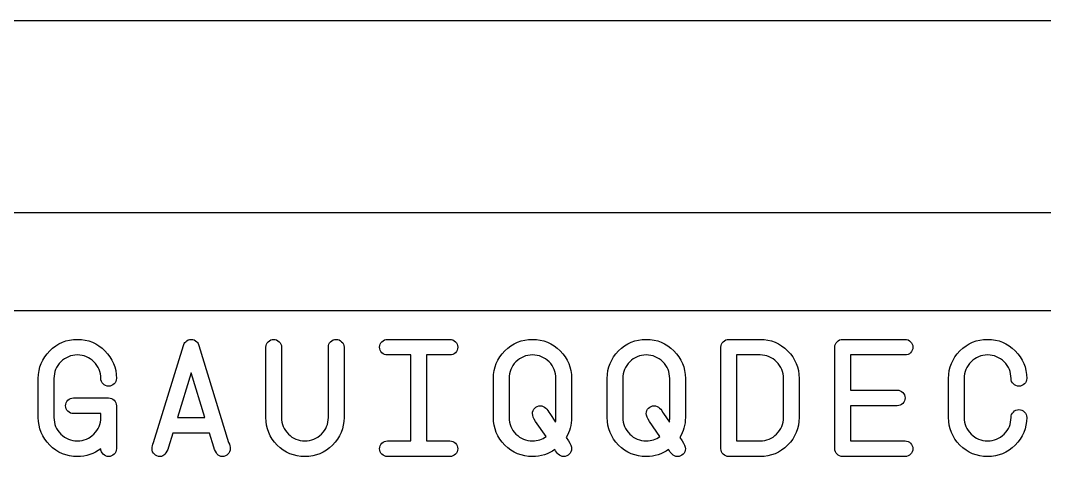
# Model space of a CAD drawing. Extents: x 0.5 to 46.5, y 0.5 to 6.
# Drawn here: x 15.53 to 18.197, y 4.869 to 6.005 of the extents above; entities that cross this region are included whole.
import ezdxf

# ---------------------------------------------------------------- set-up
doc = ezdxf.new("R2010")
doc.units = 0
doc.layers.add('Layer_1', color=7, linetype='CONTINUOUS')

msp = doc.modelspace()

# ---------------------------------------------------------------- linework, layer by layer
at = {"layer": 'Layer_1', "color": 7}
for p, q in [((0.505, 6.005), (46.505001, 6.005)), ((1.754999, 5.505), (45.255002, 5.505)), ((12.844862, 5.249932), (23.844862, 5.249932))]:
    msp.add_line(p, q, dxfattribs=at)
at = {"layer": 'Layer_1', "color": 3}
for p, q in [((16.485982, 5.174395), (16.648742, 5.174395)), ((17.374731, 5.174395), (17.456112, 5.174395)), ((17.670982, 5.174395), (17.833743, 5.174395)), ((15.877208, 4.90584), (15.954519, 5.158118)), ((15.954519, 5.158118), (15.954924, 5.158118)), ((15.994801, 5.158118), (15.995206, 5.158118)), ((15.995206, 5.158118), (16.072518, 4.90584)), ((16.169387, 4.970944), (16.169387, 5.154049)), ((16.210077, 5.154049), (16.210077, 4.970944)), ((16.332147, 4.970944), (16.332147, 5.154049)), ((16.372838, 5.154049), (16.372838, 4.970944)), ((17.354386, 4.889563), (17.354386, 5.154049)), ((17.650637, 4.889563), (17.650637, 5.154049)), ((16.547017, 5.133704), (16.485982, 5.133704)), ((16.547017, 4.909909), (16.547017, 5.133704)), ((16.648742, 5.133704), (16.587707, 5.133704)), ((16.587707, 5.133704), (16.587707, 4.909909)), ((17.395077, 5.133704), (17.395077, 4.909909)), ((17.456112, 5.133704), (17.395077, 5.133704)), ((17.833743, 5.133704), (17.691327, 5.133704)), ((17.691327, 5.133704), (17.691327, 5.042152)), ((15.576888, 4.970944), (15.576888, 5.072669)), ((15.617577, 5.072669), (15.617577, 4.970944)), ((15.974864, 5.087317), (15.939464, 4.970944)), ((16.010264, 4.970944), (15.974864, 5.087317)), ((16.761888, 4.970944), (16.761888, 5.072669)), ((16.802576, 5.072669), (16.802576, 4.970944)), ((16.924646, 4.970944), (16.924646, 5.072669)), ((16.965338, 5.072669), (16.965338, 4.970944)), ((17.058138, 4.970944), (17.058138, 5.072669)), ((17.098826, 5.072669), (17.098826, 4.970944)), ((17.220896, 4.970944), (17.220896, 5.072669)), ((17.261588, 5.072669), (17.261588, 4.970944)), ((17.517147, 4.970944), (17.517147, 5.072669)), ((17.557837, 5.072669), (17.557837, 4.970944)), ((17.946886, 4.970944), (17.946886, 5.072669)), ((17.987577, 5.072669), (17.987577, 4.970944)), ((17.691327, 5.042152), (17.813398, 5.042152)), ((15.66844, 5.021806), (15.759993, 5.021806)), ((15.780338, 5.001462), (15.780338, 4.889563)), ((17.813398, 5.001462), (17.691327, 5.001462)), ((17.691327, 5.001462), (17.691327, 4.909909)), ((15.739648, 4.981116), (15.66844, 4.981116)), ((15.739648, 4.970944), (15.739648, 4.981116)), ((15.939464, 4.970944), (16.010264, 4.970944)), ((16.899011, 4.921099), (16.871749, 4.960771)), ((16.90837, 4.981116), (16.92363, 4.95894)), ((17.195262, 4.921099), (17.167999, 4.960771)), ((17.20462, 4.981116), (17.219881, 4.95894)), ((18.109647, 4.970944), (18.109647, 4.970944)), ((15.927053, 4.930254), (15.915863, 4.893633)), ((16.022672, 4.930254), (15.927053, 4.930254)), ((16.033862, 4.893633), (16.022672, 4.930254)), ((16.485982, 4.909909), (16.547017, 4.909909)), ((16.587707, 4.909909), (16.648742, 4.909909)), ((16.951097, 4.918657), (16.9572, 4.909909)), ((17.247347, 4.918657), (17.25345, 4.909909)), ((17.395077, 4.909909), (17.456112, 4.909909)), ((17.691327, 4.909909), (17.833743, 4.909909)), ((16.921799, 4.887326), (16.921799, 4.887326)), ((17.21805, 4.887326), (17.21805, 4.887326)), ((16.648742, 4.869219), (16.485982, 4.869219)), ((17.456112, 4.869219), (17.374731, 4.869219)), ((17.833743, 4.869219), (17.670982, 4.869219))]:
    msp.add_line(p, q, dxfattribs=at)
for points in [[(15.606591, 5.144487), (15.626529, 5.164425), (15.650536, 5.174395), (15.678613, 5.174395)], [(15.678613, 5.174395), (15.706689, 5.174395), (15.730628, 5.164425), (15.750431, 5.144487)], [(15.960621, 5.168291), (15.964554, 5.17236), (15.969302, 5.174395), (15.974862, 5.174395)], [(15.974862, 5.174395), (15.980423, 5.174395), (15.985238, 5.17236), (15.989307, 5.168291)], [(16.175287, 5.168291), (16.179356, 5.17236), (16.184171, 5.174395), (16.189732, 5.174395)], [(16.189732, 5.174395), (16.195293, 5.174395), (16.20004, 5.17236), (16.203973, 5.168291)], [(16.338047, 5.168291), (16.342116, 5.17236), (16.346931, 5.174395), (16.352492, 5.174395)], [(16.352492, 5.174395), (16.358053, 5.174395), (16.362801, 5.17236), (16.366734, 5.168291)], [(16.471537, 5.168291), (16.475606, 5.17236), (16.480421, 5.174395), (16.485982, 5.174395)], [(16.648742, 5.174395), (16.654303, 5.174395), (16.659051, 5.17236), (16.662984, 5.168291)], [(16.791591, 5.144487), (16.811529, 5.164425), (16.835537, 5.174395), (16.863613, 5.174395)], [(16.863613, 5.174395), (16.891689, 5.174395), (16.915628, 5.164425), (16.935431, 5.144487)], [(17.087841, 5.144487), (17.107779, 5.164425), (17.131787, 5.174395), (17.159863, 5.174395)], [(17.159863, 5.174395), (17.187939, 5.174395), (17.211878, 5.164425), (17.231681, 5.144487)], [(17.360286, 5.168291), (17.364355, 5.17236), (17.36917, 5.174395), (17.374731, 5.174395)], [(17.456112, 5.174395), (17.484188, 5.174395), (17.508127, 5.164425), (17.52793, 5.144487)], [(17.656537, 5.168291), (17.660606, 5.17236), (17.665421, 5.174395), (17.670982, 5.174395)], [(17.833743, 5.174395), (17.839304, 5.174395), (17.844051, 5.17236), (17.847984, 5.168291)], [(17.97659, 5.144487), (17.996528, 5.164425), (18.020536, 5.174395), (18.048612, 5.174395)], [(18.048612, 5.174395), (18.076688, 5.174395), (18.100627, 5.164425), (18.12043, 5.144487)], [(15.954924, 5.158118), (15.955601, 5.161916), (15.9575, 5.165307), (15.960621, 5.168291)], [(15.989307, 5.168291), (15.992291, 5.165307), (15.994122, 5.161916), (15.994801, 5.158118)], [(16.169387, 5.154049), (16.169387, 5.15961), (16.171353, 5.164357), (16.175287, 5.168291)], [(16.203973, 5.168291), (16.208042, 5.164357), (16.210077, 5.15961), (16.210077, 5.154049)], [(16.332147, 5.154049), (16.332147, 5.15961), (16.334114, 5.164357), (16.338047, 5.168291)], [(16.366734, 5.168291), (16.370803, 5.164357), (16.372838, 5.15961), (16.372838, 5.154049)], [(16.465637, 5.154049), (16.465637, 5.15961), (16.467604, 5.164357), (16.471537, 5.168291)], [(16.471537, 5.139604), (16.467604, 5.143673), (16.465637, 5.148488), (16.465637, 5.154049)], [(16.662984, 5.168291), (16.667053, 5.164357), (16.669088, 5.15961), (16.669088, 5.154049)], [(16.669088, 5.154049), (16.669088, 5.148488), (16.667053, 5.143673), (16.662984, 5.139604)], [(17.354386, 5.154049), (17.354386, 5.15961), (17.356353, 5.164357), (17.360286, 5.168291)], [(17.650637, 5.154049), (17.650637, 5.15961), (17.652604, 5.164357), (17.656537, 5.168291)], [(17.847984, 5.168291), (17.852053, 5.164357), (17.854088, 5.15961), (17.854088, 5.154049)], [(17.854088, 5.154049), (17.854088, 5.148488), (17.852053, 5.143673), (17.847984, 5.139604)], [(15.576888, 5.072669), (15.576888, 5.100745), (15.586789, 5.124685), (15.606591, 5.144487)], [(15.678613, 5.133704), (15.661794, 5.133704), (15.647417, 5.127736), (15.635481, 5.1158)], [(15.721744, 5.1158), (15.709808, 5.127736), (15.695431, 5.133704), (15.678613, 5.133704)], [(15.750431, 5.144487), (15.770369, 5.124685), (15.780338, 5.100745), (15.780338, 5.072669)], [(16.485982, 5.133704), (16.480421, 5.133704), (16.475606, 5.135671), (16.471537, 5.139604)], [(16.662984, 5.139604), (16.659051, 5.135671), (16.654303, 5.133704), (16.648742, 5.133704)], [(16.761888, 5.072669), (16.761888, 5.100745), (16.771789, 5.124685), (16.791591, 5.144487)], [(16.863611, 5.133704), (16.846792, 5.133704), (16.832415, 5.127736), (16.820479, 5.1158)], [(16.906742, 5.1158), (16.894807, 5.127736), (16.880429, 5.133704), (16.863611, 5.133704)], [(16.935431, 5.144487), (16.955369, 5.124685), (16.965338, 5.100745), (16.965338, 5.072669)], [(17.058138, 5.072669), (17.058138, 5.100745), (17.068039, 5.124685), (17.087841, 5.144487)], [(17.159861, 5.133704), (17.143043, 5.133704), (17.128665, 5.127736), (17.11673, 5.1158)], [(17.202993, 5.1158), (17.191057, 5.127736), (17.17668, 5.133704), (17.159861, 5.133704)], [(17.231681, 5.144487), (17.251619, 5.124685), (17.261588, 5.100745), (17.261588, 5.072669)], [(17.499243, 5.1158), (17.487307, 5.127736), (17.47293, 5.133704), (17.456112, 5.133704)], [(17.52793, 5.144487), (17.547868, 5.124685), (17.557837, 5.100745), (17.557837, 5.072669)], [(17.847984, 5.139604), (17.844051, 5.135671), (17.839304, 5.133704), (17.833743, 5.133704)], [(17.946886, 5.072669), (17.946886, 5.100745), (17.956788, 5.124685), (17.97659, 5.144487)], [(18.048612, 5.133704), (18.031793, 5.133704), (18.017416, 5.127736), (18.005481, 5.1158)], [(18.091744, 5.1158), (18.079808, 5.127736), (18.06543, 5.133704), (18.048612, 5.133704)], [(18.12043, 5.144487), (18.140368, 5.124685), (18.150337, 5.100745), (18.150337, 5.072669)], [(15.635481, 5.1158), (15.623545, 5.103865), (15.617577, 5.089488), (15.617577, 5.072669)], [(15.739648, 5.072669), (15.739648, 5.089488), (15.73368, 5.103865), (15.721744, 5.1158)], [(16.820479, 5.1158), (16.808544, 5.103865), (16.802576, 5.089488), (16.802576, 5.072669)], [(16.924646, 5.072669), (16.924646, 5.089488), (16.918678, 5.103865), (16.906742, 5.1158)], [(17.11673, 5.1158), (17.104794, 5.103865), (17.098826, 5.089488), (17.098826, 5.072669)], [(17.220896, 5.072669), (17.220896, 5.089488), (17.214928, 5.103865), (17.202993, 5.1158)], [(17.517147, 5.072669), (17.517147, 5.089488), (17.511179, 5.103865), (17.499243, 5.1158)], [(18.005481, 5.1158), (17.993545, 5.103865), (17.987577, 5.089488), (17.987577, 5.072669)], [(18.109647, 5.072669), (18.109647, 5.089488), (18.103679, 5.103865), (18.091744, 5.1158)], [(15.745548, 5.058224), (15.741614, 5.062293), (15.739648, 5.067108), (15.739648, 5.072669)], [(15.780338, 5.072669), (15.780338, 5.067108), (15.778303, 5.062293), (15.774234, 5.058224)], [(18.115547, 5.058224), (18.111614, 5.062293), (18.109647, 5.067108), (18.109647, 5.072669)], [(18.150337, 5.072669), (18.150337, 5.067108), (18.148303, 5.062293), (18.144234, 5.058224)], [(15.759993, 5.052324), (15.754432, 5.052324), (15.749617, 5.054291), (15.745548, 5.058224)], [(15.774234, 5.058224), (15.770301, 5.054291), (15.765554, 5.052324), (15.759993, 5.052324)], [(17.813398, 5.042152), (17.818959, 5.042152), (17.823706, 5.040117), (17.827639, 5.036048)], [(18.129992, 5.052324), (18.124431, 5.052324), (18.119616, 5.054291), (18.115547, 5.058224)], [(18.144234, 5.058224), (18.1403, 5.054291), (18.135553, 5.052324), (18.129992, 5.052324)], [(15.648095, 5.001462), (15.648095, 5.007022), (15.650062, 5.01177), (15.653995, 5.015703)], [(15.653995, 5.015703), (15.658064, 5.019772), (15.662879, 5.021806), (15.66844, 5.021806)], [(15.759993, 5.021806), (15.765554, 5.021806), (15.770301, 5.019772), (15.774234, 5.015703)], [(15.774234, 5.015703), (15.778303, 5.01177), (15.780338, 5.007022), (15.780338, 5.001462)], [(17.827639, 5.036048), (17.831708, 5.032115), (17.833743, 5.027368), (17.833743, 5.021806)], [(17.833743, 5.021806), (17.833743, 5.016245), (17.831708, 5.011431), (17.827639, 5.007362)], [(15.653995, 4.987017), (15.650062, 4.991085), (15.648095, 4.9959), (15.648095, 5.001462)], [(15.66844, 4.981116), (15.662879, 4.981116), (15.658064, 4.983083), (15.653995, 4.987017)], [(16.863611, 4.981116), (16.863611, 4.986677), (16.865577, 4.991425), (16.869511, 4.995358)], [(16.869511, 4.995358), (16.87358, 4.999427), (16.878395, 5.001462), (16.883956, 5.001462)], [(16.883956, 5.001462), (16.889517, 5.001462), (16.894264, 4.999427), (16.898197, 4.995358)], [(16.898197, 4.995358), (16.902266, 4.991425), (16.905657, 4.986677), (16.90837, 4.981116)], [(17.159861, 4.981116), (17.159861, 4.986677), (17.161828, 4.991425), (17.165761, 4.995358)], [(17.165761, 4.995358), (17.16983, 4.999427), (17.174645, 5.001462), (17.180206, 5.001462)], [(17.180206, 5.001462), (17.185767, 5.001462), (17.190514, 4.999427), (17.194448, 4.995358)], [(17.194448, 4.995358), (17.198517, 4.991425), (17.201908, 4.986677), (17.20462, 4.981116)], [(17.827639, 5.007362), (17.823706, 5.003428), (17.818959, 5.001462), (17.813398, 5.001462)], [(18.115547, 4.985186), (18.119616, 4.989255), (18.124431, 4.991289), (18.129992, 4.991289)], [(18.129992, 4.991289), (18.135553, 4.991289), (18.1403, 4.989255), (18.144234, 4.985186)], [(15.606591, 4.898923), (15.586789, 4.918861), (15.576888, 4.942868), (15.576888, 4.970944)], [(15.617577, 4.970944), (15.617577, 4.954125), (15.623545, 4.939748), (15.635481, 4.927812)], [(15.721744, 4.927812), (15.73368, 4.939748), (15.739648, 4.954125), (15.739648, 4.970944)], [(16.199091, 4.898923), (16.179288, 4.918861), (16.169387, 4.942868), (16.169387, 4.970944)], [(16.210077, 4.970944), (16.210077, 4.954125), (16.216045, 4.939748), (16.227981, 4.927812)], [(16.314244, 4.927812), (16.32618, 4.939748), (16.332147, 4.954125), (16.332147, 4.970944)], [(16.372838, 4.970944), (16.372838, 4.942868), (16.362868, 4.918861), (16.34293, 4.898923)], [(16.791591, 4.898923), (16.771789, 4.918861), (16.761888, 4.942868), (16.761888, 4.970944)], [(16.802576, 4.970944), (16.802576, 4.954125), (16.808544, 4.939748), (16.820479, 4.927812)], [(16.871749, 4.960771), (16.866323, 4.968774), (16.863611, 4.975555), (16.863611, 4.981116)], [(16.92363, 4.95894), (16.924307, 4.962738), (16.924646, 4.966739), (16.924646, 4.970944)], [(16.965338, 4.970944), (16.965338, 4.951548), (16.960591, 4.934119), (16.951097, 4.918657)], [(17.087841, 4.898923), (17.068039, 4.918861), (17.058138, 4.942868), (17.058138, 4.970944)], [(17.098826, 4.970944), (17.098826, 4.954125), (17.104794, 4.939748), (17.11673, 4.927812)], [(17.167999, 4.960771), (17.162574, 4.968774), (17.159861, 4.975555), (17.159861, 4.981116)], [(17.219881, 4.95894), (17.220558, 4.962738), (17.220896, 4.966739), (17.220896, 4.970944)], [(17.261588, 4.970944), (17.261588, 4.951548), (17.256841, 4.934119), (17.247347, 4.918657)], [(17.499243, 4.927812), (17.511179, 4.939748), (17.517147, 4.954125), (17.517147, 4.970944)], [(17.557837, 4.970944), (17.557837, 4.942868), (17.547868, 4.918861), (17.52793, 4.898923)], [(17.97659, 4.898923), (17.956788, 4.918861), (17.946886, 4.942868), (17.946886, 4.970944)], [(17.987577, 4.970944), (17.987577, 4.954125), (17.993545, 4.939748), (18.005481, 4.927812)], [(18.091744, 4.927812), (18.103679, 4.939748), (18.109647, 4.954125), (18.109647, 4.970944)], [(18.109647, 4.970944), (18.109647, 4.976505), (18.111614, 4.981252), (18.115547, 4.985186)], [(18.150337, 4.970944), (18.150337, 4.942868), (18.140368, 4.918861), (18.12043, 4.898923)], [(18.144234, 4.985186), (18.148303, 4.981252), (18.150337, 4.976505), (18.150337, 4.970944)], [(15.635481, 4.927812), (15.647417, 4.915877), (15.661794, 4.909909), (15.678613, 4.909909)], [(15.678613, 4.909909), (15.695431, 4.909909), (15.709808, 4.915877), (15.721744, 4.927812)], [(16.227981, 4.927812), (16.239916, 4.915877), (16.254294, 4.909909), (16.271112, 4.909909)], [(16.271112, 4.909909), (16.287931, 4.909909), (16.302308, 4.915877), (16.314244, 4.927812)], [(16.471537, 4.903805), (16.475606, 4.907874), (16.480421, 4.909909), (16.485982, 4.909909)], [(16.648742, 4.909909), (16.654303, 4.909909), (16.659051, 4.907874), (16.662984, 4.903805)], [(16.820479, 4.927812), (16.832415, 4.915877), (16.846792, 4.909909), (16.863611, 4.909909)], [(16.863611, 4.909909), (16.876903, 4.909909), (16.888703, 4.913639), (16.899011, 4.921099)], [(16.9572, 4.909909), (16.962625, 4.901906), (16.965338, 4.895125), (16.965338, 4.889563)], [(17.11673, 4.927812), (17.128665, 4.915877), (17.143043, 4.909909), (17.159861, 4.909909)], [(17.159861, 4.909909), (17.173153, 4.909909), (17.184953, 4.913639), (17.195262, 4.921099)], [(17.25345, 4.909909), (17.258875, 4.901906), (17.261588, 4.895125), (17.261588, 4.889563)], [(17.456112, 4.909909), (17.47293, 4.909909), (17.487307, 4.915877), (17.499243, 4.927812)], [(17.833743, 4.909909), (17.839304, 4.909909), (17.844051, 4.907874), (17.847984, 4.903805)], [(18.005481, 4.927812), (18.017416, 4.915877), (18.031793, 4.909909), (18.048612, 4.909909)], [(18.048612, 4.909909), (18.06543, 4.909909), (18.079808, 4.915877), (18.091744, 4.927812)], [(15.678613, 4.869219), (15.650536, 4.869219), (15.626529, 4.87912), (15.606591, 4.898923)], [(15.739648, 4.88936), (15.722151, 4.875933), (15.701806, 4.869219), (15.678613, 4.869219)], [(15.745751, 4.875322), (15.741682, 4.879255), (15.739648, 4.883935), (15.739648, 4.88936)], [(15.780338, 4.889563), (15.780338, 4.884003), (15.778303, 4.879188), (15.774234, 4.875119)], [(15.873139, 4.889563), (15.873139, 4.894175), (15.874495, 4.8996), (15.877208, 4.90584)], [(15.879039, 4.875119), (15.875105, 4.879188), (15.873139, 4.884003), (15.873139, 4.889563)], [(15.915863, 4.893633), (15.913151, 4.885359), (15.910099, 4.879188), (15.906708, 4.875119)], [(16.042814, 4.875119), (16.039558, 4.879188), (16.036575, 4.885359), (16.033862, 4.893633)], [(16.076586, 4.889563), (16.076586, 4.884003), (16.074552, 4.879188), (16.070483, 4.875119)], [(16.072518, 4.90584), (16.07523, 4.8996), (16.076586, 4.894175), (16.076586, 4.889563)], [(16.271112, 4.869219), (16.243036, 4.869219), (16.219029, 4.87912), (16.199091, 4.898923)], [(16.34293, 4.898923), (16.323128, 4.87912), (16.299188, 4.869219), (16.271112, 4.869219)], [(16.465637, 4.889563), (16.465637, 4.895125), (16.467604, 4.899872), (16.471537, 4.903805)], [(16.471537, 4.875119), (16.467604, 4.879188), (16.465637, 4.884003), (16.465637, 4.889563)], [(16.662984, 4.903805), (16.667053, 4.899872), (16.669088, 4.895125), (16.669088, 4.889563)], [(16.669088, 4.889563), (16.669088, 4.884003), (16.667053, 4.879188), (16.662984, 4.875119)], [(16.863613, 4.869219), (16.835537, 4.869219), (16.811529, 4.87912), (16.791591, 4.898923)], [(16.921799, 4.887326), (16.904845, 4.875254), (16.88545, 4.869219), (16.863613, 4.869219)], [(16.930751, 4.875322), (16.927225, 4.878713), (16.924241, 4.882714), (16.921799, 4.887326)], [(16.965338, 4.889563), (16.965338, 4.884003), (16.963303, 4.879188), (16.959234, 4.875119)], [(17.159863, 4.869219), (17.131787, 4.869219), (17.107779, 4.87912), (17.087841, 4.898923)], [(17.21805, 4.887326), (17.201095, 4.875254), (17.1817, 4.869219), (17.159863, 4.869219)], [(17.227001, 4.875322), (17.223475, 4.878713), (17.220491, 4.882714), (17.21805, 4.887326)], [(17.261588, 4.889563), (17.261588, 4.884003), (17.259553, 4.879188), (17.255484, 4.875119)], [(17.360286, 4.875119), (17.356353, 4.879188), (17.354386, 4.884003), (17.354386, 4.889563)], [(17.52793, 4.898923), (17.508127, 4.87912), (17.484188, 4.869219), (17.456112, 4.869219)], [(17.656537, 4.875119), (17.652604, 4.879188), (17.650637, 4.884003), (17.650637, 4.889563)], [(17.847984, 4.903805), (17.852053, 4.899872), (17.854088, 4.895125), (17.854088, 4.889563)], [(17.854088, 4.889563), (17.854088, 4.884003), (17.852053, 4.879188), (17.847984, 4.875119)], [(18.048612, 4.869219), (18.020536, 4.869219), (17.996528, 4.87912), (17.97659, 4.898923)], [(18.12043, 4.898923), (18.100627, 4.87912), (18.076688, 4.869219), (18.048612, 4.869219)], [(15.759993, 4.869219), (15.754432, 4.869219), (15.749685, 4.871253), (15.745751, 4.875322)], [(15.774234, 4.875119), (15.770301, 4.871185), (15.765554, 4.869219), (15.759993, 4.869219)], [(15.893484, 4.869219), (15.887923, 4.869219), (15.883108, 4.871185), (15.879039, 4.875119)], [(15.906708, 4.875119), (15.903453, 4.871185), (15.899045, 4.869219), (15.893484, 4.869219)], [(16.056242, 4.869219), (16.05068, 4.869219), (16.046204, 4.871185), (16.042814, 4.875119)], [(16.070483, 4.875119), (16.06655, 4.871185), (16.061802, 4.869219), (16.056242, 4.869219)], [(16.485982, 4.869219), (16.480421, 4.869219), (16.475606, 4.871185), (16.471537, 4.875119)], [(16.662984, 4.875119), (16.659051, 4.871185), (16.654303, 4.869219), (16.648742, 4.869219)], [(16.944993, 4.869219), (16.939432, 4.869219), (16.934685, 4.871253), (16.930751, 4.875322)], [(16.959234, 4.875119), (16.955301, 4.871185), (16.950554, 4.869219), (16.944993, 4.869219)], [(17.241243, 4.869219), (17.235682, 4.869219), (17.230935, 4.871253), (17.227001, 4.875322)], [(17.255484, 4.875119), (17.251551, 4.871185), (17.246804, 4.869219), (17.241243, 4.869219)], [(17.374731, 4.869219), (17.36917, 4.869219), (17.364355, 4.871185), (17.360286, 4.875119)], [(17.670982, 4.869219), (17.665421, 4.869219), (17.660606, 4.871185), (17.656537, 4.875119)], [(17.847984, 4.875119), (17.844051, 4.871185), (17.839304, 4.869219), (17.833743, 4.869219)]]:
    msp.add_open_spline(points, degree=3, dxfattribs=at)

doc.saveas('drawing.dxf')
